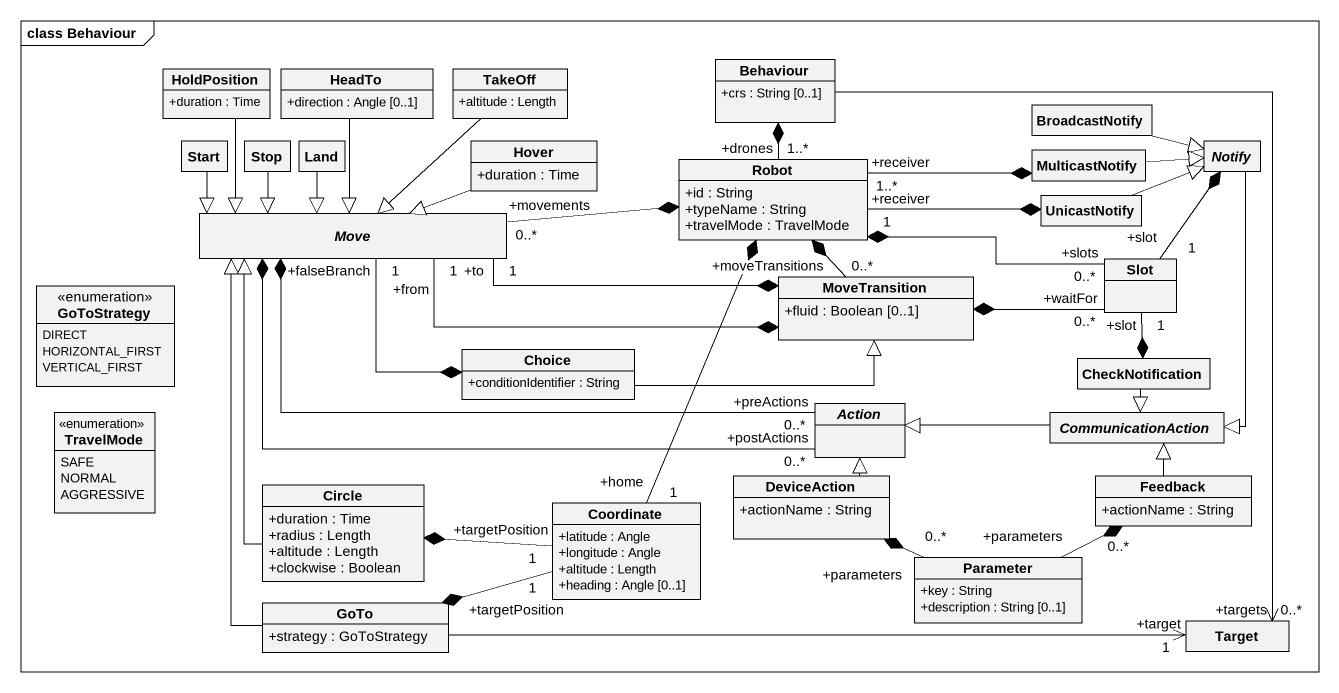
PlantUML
@startuml
mainframe class Behaviour
hide circle
hide empty members
skinparam classAttributeIconSize 0
class HoldPosition {
  +duration : Time
}
class HeadTo {
  +direction : Angle [0..1]
}
class TakeOff {
  +altitude : Length
}
class Behaviour {
  +crs : String [0..1]
}
class BroadcastNotify
class "Start" as Start_
class "Stop" as Stop_
class Land
class Hover {
  +duration : Time
}
class Robot {
  +id : String
  +typeName : String
  +travelMode : TravelMode
}
class MulticastNotify
class UnicastNotify
abstract class Notify
abstract class Move
enum GoToStrategy {
  DIRECT
  HORIZONTAL_FIRST
  VERTICAL_FIRST
}
class MoveTransition {
  +fluid : Boolean [0..1]
}
class Slot
class Choice {
  +conditionIdentifier : String
}
class CheckNotification
enum TravelMode {
  SAFE
  NORMAL
  AGGRESSIVE
}
abstract class "Action" as Action_
abstract class CommunicationAction
class "Circle" as Circle_ {
  +duration : Time
  +radius : Length
  +altitude : Length
  +clockwise : Boolean
}
class DeviceAction {
  +actionName : String
}
class Feedback {
  +actionName : String
}
class Coordinate {
  +latitude : Angle
  +longitude : Angle
  +altitude : Length
  +heading : Angle [0..1]
}
class GoTo {
  +strategy : GoToStrategy
}
class Parameter {
  +key : String
  +description : String [0..1]
}
class Target
HoldPosition --|> Move
HeadTo --|> Move
TakeOff --|> Move
Behaviour *-- "+drones\n1..*" Robot
Behaviour --> "0..*\n+targets" Target
BroadcastNotify -right-|> Notify
Start_ -right-|> Move
Stop_ --|> Move
Land --|> Move
Hover -left-|> Move
Robot *-left- "+movements\n0..*" Move
Robot *-- "+moveTransitions\n0..*" MoveTransition
Robot *-right- "+slots\n0..*" Slot
Robot *-- "+home\n1" Coordinate
MulticastNotify *-left- "+receiver\n1..*" Robot
MulticastNotify -right-|> Notify
UnicastNotify *-left- "+receiver\n1" Robot
UnicastNotify -right-|> Notify
Notify *-- "+slot\n1" Slot
Notify --|> CommunicationAction
Move *-right- "+postActions\n0..*" Action_
Move *-right- "+preActions\n0..*" Action_
MoveTransition *-left- "+from\n1" Move
MoveTransition *-left- "+to\n1" Move
MoveTransition *-right- "+waitFor\n0..*" Slot
Choice *-up- "+falseBranch\n1" Move
Choice -right-|> MoveTransition
CheckNotification *-up- "+slot\n1" Slot
CheckNotification --|> CommunicationAction
CommunicationAction -left-|> Action_
Circle_ -up-|> Move
Circle_ *-right- "+targetPosition\n1" Coordinate
DeviceAction -up-|> Action_
DeviceAction *-right- "0..*\n+parameters" Parameter
Feedback -up-|> CommunicationAction
Feedback *-left- "+parameters\n0..*" Parameter
GoTo -up-|> Move
GoTo *-right- "+targetPosition\n1" Coordinate
GoTo -right-> "1\n+target" Target
@enduml
